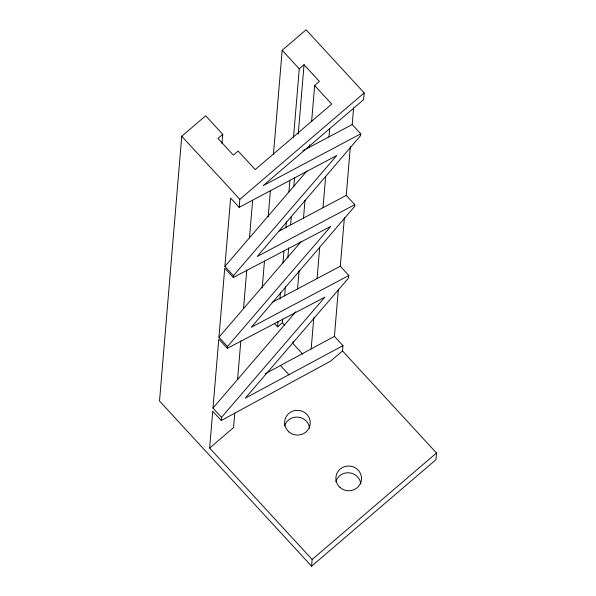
<?xml version="1.0" encoding="UTF-8"?>
<svg xmlns="http://www.w3.org/2000/svg" width="596" height="596" viewBox="0 0 596 596"><rect width="100%" height="100%" fill="white"/><g stroke="black" fill="none" stroke-linecap="round" stroke-linejoin="round"><path stroke-width="0.89" d="M221.973 143.584L222.748 134.338L205.665 115.78L181.75 136.246L159.519 401.019L311.574 566.2L435.914 459.754L436.481 453.005L342.514 350.932L342.961 345.643L334.416 336.368L338.386 289.082M311.574 566.2L312.14 559.458L209.628 448.095L212.727 411.218L221.272 420.5L330.556 361.161L342.514 350.932M221.533 417.356L212.995 408.074L218.792 339.035L227.329 348.31L324.835 297.195L221.533 417.356L221.272 420.5M227.486 346.522L218.941 337.239L224.737 268.2L233.282 277.483L330.78 226.368L227.486 346.522L227.329 348.31M233.431 275.695L224.886 266.412L230.63 198.051L239.167 207.334L336.733 155.534L233.431 275.695L233.282 277.483M239.167 207.334L239.838 199.347L364.178 92.901L306.091 29.8L282.176 50.273L273.408 154.774M234.764 413.11L233.543 427.623L209.628 448.095M237.588 379.466L240.836 340.8M243.533 308.631L246.781 269.973M249.486 237.804L252.63 200.338M262.218 287.95L264.475 261.13M268.2 216.743L270.375 190.847M274.547 323.546L277.594 326.854L278.064 321.311M279.926 299.11L280.47 292.636M282.958 263.045L283.964 251.02M285.909 227.903L286.452 221.429M288.933 191.83L289.865 180.737M293.515 137.266L299.267 68.831L304.049 64.733L319.426 81.443L314.643 85.533L311.611 121.599M277.594 326.854L282.377 322.764L282.69 319.061M284.635 295.944L285.41 286.691M287.816 258.023L288.673 247.854M290.61 224.729L291.31 216.408M293.798 186.816L294.573 177.563M298.224 134.1L304.049 64.733M293.128 341.709L292.971 343.557L302.738 354.166M297.553 288.993L299.11 270.502M303.461 218.71L305.01 200.211M309.436 147.495L309.674 144.724M311.164 348.988L313.801 317.601M317.079 278.541L319.709 247.243M323.025 207.713L325.654 176.416M328.977 136.879L329.655 128.796M342.961 345.643L245.343 398.121L348.638 277.959L348.846 275.494L340.309 266.211L344.406 217.421M348.846 275.494L251.288 327.286L354.65 206.447L354.799 204.659L346.254 195.376L350.351 146.594M354.799 204.659L257.241 256.459L360.595 135.62L360.744 133.832L352.199 124.549L353.599 107.921M364.178 92.901L363.612 99.651L263.186 185.624L360.744 133.832M224.886 266.412L307 170.903M218.941 337.239L301.047 241.73M212.995 408.074L295.705 311.857M222.748 134.338L217.965 138.428L233.341 155.131L238.124 151.041L255.207 169.599L331.726 104.091L314.643 85.533M312.14 559.458L436.481 453.005M265.145 373.789L334.416 336.368M302.835 150.758L352.199 124.549M278.921 231.129L346.254 195.376M272.156 302.395L340.309 266.211M282.176 50.273L299.267 68.831M181.75 136.246L239.838 199.347M282.377 322.764L284.843 325.438M280.537 365.616L289.075 374.899M335.779 481.695A12.829 12.374 4.8 0 1 349.241 472.814A12.829 12.374 4.8 0 1 360.878 483.967M284.523 426.013A12.829 12.374 4.8 0 1 297.985 417.133A12.829 12.374 4.8 0 1 309.622 428.286M340.063 487.506A12.829 12.374 4.8 0 0 361.221 481.084A12.829 12.374 4.8 0 0 344.771 466.586A12.829 12.374 4.8 0 0 340.063 487.506M288.807 431.824A12.829 12.374 4.8 0 0 309.965 425.41A12.829 12.374 4.8 0 0 293.515 410.905A12.829 12.374 4.8 0 0 288.807 431.824"/></g></svg>
